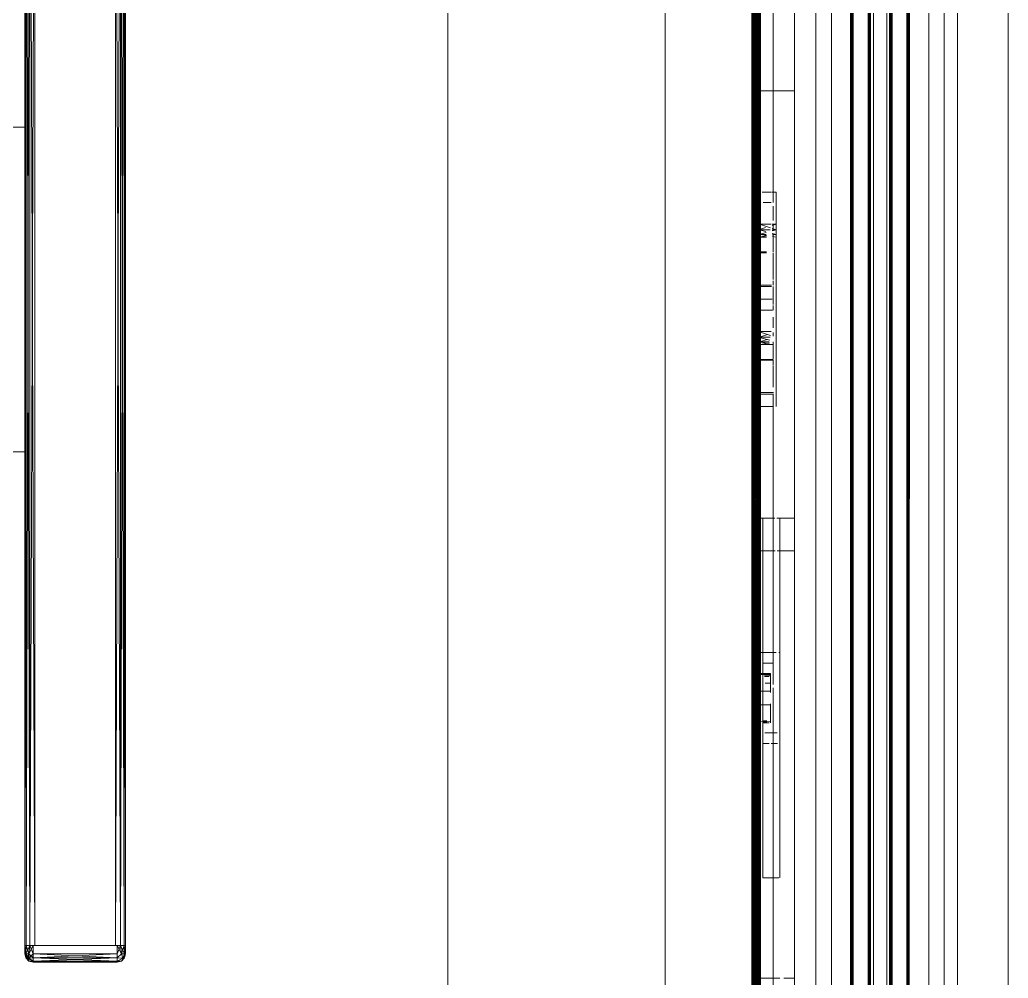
# Model space of a CAD drawing. Header units: inches. Extents: x 0 to 1536, y 72 to 1354.
# Drawn here: x 704.35 to 715.92, y 146.12 to 157.33 of the extents above; entities that cross this region are included whole.
import ezdxf

# ---------------------------------------------------------------- set-up
doc = ezdxf.new("R2010")
doc.units = ezdxf.units.IN
doc.header["$MEASUREMENT"] = 0
for name, color, linetype, lineweight in [('A-WALL-PATT', 111, 'Continuous', 13), ('G-IMPT', 8, 'Continuous', 9), ('I-FURN-PNLS', 30, 'Continuous', 9), ('I-WALL', 2, 'Continuous', 13)]:
    doc.layers.add(name, color=color, linetype=linetype, lineweight=lineweight)

# ---------------------------------------------------------------- blocks, each defined once
blk = doc.blocks.new('WORKSTATION_1 - NCARB Leverage OPT A_dwg_3_YSYS92454-V48-Level XX  POWER _ SIGNAL')
at = {"layer": 'G-IMPT'}
for p, q in [((23.331, 9.644), (23.331, 3.862)), ((23.331, 9.644), (23.331, -5.711)), ((23.331, 9.644), (23.347, -5.711)), ((23.347, 9.644), (23.331, -5.711)), ((23.347, 9.644), (23.39, -5.711)), ((23.39, 9.644), (23.347, -5.711)), ((23.347, 9.644), (23.347, -5.711)), ((23.39, 9.644), (23.39, -5.711)), ((23.39, 9.644), (23.449, -5.711)), ((23.39, 9.644), (23.39, -5.711)), ((23.449, 9.644), (23.39, -5.711)), ((23.449, 9.644), (23.449, -5.711)), ((24.394, 9.644), (24.394, -5.711)), ((24.394, 9.644), (24.453, -5.711)), ((24.453, 9.644), (24.394, -5.711)), ((24.453, 9.644), (24.453, -5.711)), ((24.453, 9.644), (24.496, -5.711)), ((24.453, 9.644), (24.453, -5.711)), ((24.496, 9.644), (24.453, -5.711)), ((24.496, 9.644), (24.496, -5.711)), ((24.496, 9.644), (24.512, -5.711)), ((24.512, 9.644), (24.496, -5.711)), ((24.512, 9.644), (24.512, -5.711)), ((23.331, 3.862), (15.22, 3.862)), ((23.331, 3.862), (15.22, 3.862)), ((23.331, 0.063), (23.331, 3.862)), ((23.331, 3.862), (23.331, 0.063)), ((23.331, 0.063), (23.331, 3.862)), ((23.331, 0.063), (15.22, 0.063)), ((23.331, 0.063), (23.232, 0.063)), ((23.331, 0.063), (23.331, -5.711)), ((23.347, -5.711), (23.331, -5.711)), ((23.331, -5.711), (23.347, -5.711)), ((23.347, -5.711), (23.331, -5.711)), ((23.331, -5.809), (23.331, -5.711)), ((23.331, -5.809), (23.331, -5.711)), ((23.331, -5.711), (23.347, -5.711)), ((23.331, -5.809), (23.347, -5.711)), ((23.344, -5.809), (23.331, -5.711)), ((23.344, -5.809), (23.347, -5.711)), ((23.344, -5.809), (23.39, -5.711)), ((23.344, -5.809), (23.347, -5.711)), ((23.39, -5.711), (23.347, -5.711)), ((23.39, -5.711), (23.347, -5.711)), ((23.39, -5.711), (23.347, -5.711)), ((23.39, -5.711), (23.347, -5.711)), ((23.38, -5.809), (23.347, -5.711)), ((23.38, -5.809), (23.429, -5.711)), ((23.38, -5.809), (23.39, -5.711)), ((23.38, -5.809), (23.39, -5.711)), ((23.39, -5.711), (23.429, -5.711)), ((23.39, -5.711), (23.429, -5.711)), ((23.429, -5.809), (23.39, -5.711)), ((24.413, -5.711), (23.429, -5.711)), ((23.429, -5.809), (23.429, -5.711)), ((23.429, -5.809), (23.429, -5.711)), ((23.449, -5.711), (24.394, -5.711)), ((24.394, -5.711), (23.449, -5.711)), ((24.413, -5.711), (24.453, -5.711)), ((24.453, -5.711), (24.413, -5.711)), ((24.413, -5.809), (24.413, -5.711)), ((24.463, -5.809), (24.413, -5.711)), ((24.413, -5.809), (24.413, -5.711)), ((24.413, -5.809), (24.453, -5.711)), ((24.453, -5.711), (24.496, -5.711)), ((24.453, -5.711), (24.496, -5.711)), ((24.496, -5.711), (24.453, -5.711)), ((24.496, -5.711), (24.453, -5.711)), ((24.499, -5.809), (24.453, -5.711)), ((24.463, -5.809), (24.453, -5.711)), ((24.463, -5.809), (24.453, -5.711)), ((24.463, -5.809), (24.496, -5.711)), ((24.496, -5.711), (24.512, -5.711)), ((24.512, -5.711), (24.496, -5.711)), ((24.496, -5.711), (24.512, -5.711)), ((24.512, -5.711), (24.496, -5.711)), ((24.499, -5.809), (24.496, -5.711)), ((24.512, -5.809), (24.496, -5.711)), ((24.499, -5.809), (24.496, -5.711)), ((24.499, -5.809), (24.512, -5.711)), ((24.512, -5.809), (24.512, -5.711)), ((24.512, -5.809), (24.512, -5.711)), ((23.331, -5.809), (23.344, -5.858)), ((23.331, -5.809), (23.344, -5.858)), ((23.344, -5.858), (23.331, -5.809)), ((23.344, -5.809), (23.331, -5.809)), ((23.361, -5.859), (23.331, -5.809)), ((23.344, -5.809), (23.379, -5.859)), ((23.344, -5.858), (23.344, -5.809)), ((23.361, -5.859), (23.344, -5.809)), ((23.38, -5.809), (23.344, -5.809)), ((23.344, -5.858), (23.38, -5.894)), ((23.344, -5.858), (23.38, -5.894)), ((23.38, -5.894), (23.344, -5.858)), ((23.344, -5.858), (23.379, -5.859)), ((23.361, -5.859), (23.344, -5.858)), ((23.38, -5.809), (23.361, -5.859)), ((23.429, -5.858), (23.361, -5.859)), ((23.361, -5.859), (23.429, -5.894)), ((23.361, -5.859), (23.38, -5.894)), ((23.379, -5.859), (23.429, -5.809)), ((23.379, -5.859), (23.38, -5.809)), ((23.379, -5.859), (23.38, -5.894)), ((23.379, -5.859), (23.429, -5.894)), ((23.429, -5.858), (23.38, -5.809)), ((23.429, -5.907), (23.38, -5.894)), ((23.429, -5.907), (23.38, -5.894)), ((23.38, -5.894), (23.429, -5.894)), ((23.429, -5.894), (23.38, -5.894)), ((23.429, -5.907), (23.38, -5.894)), ((23.429, -5.858), (24.413, -5.809)), ((23.429, -5.809), (23.429, -5.858)), ((23.429, -5.809), (23.429, -5.858)), ((24.413, -5.858), (23.429, -5.809)), ((24.413, -5.809), (23.429, -5.809)), ((23.429, -5.858), (24.413, -5.858)), ((24.413, -5.858), (23.429, -5.894)), ((23.429, -5.858), (23.429, -5.894)), ((23.429, -5.858), (23.429, -5.894)), ((24.413, -5.894), (23.429, -5.858)), ((24.413, -5.858), (23.429, -5.858)), ((24.413, -5.894), (23.429, -5.894)), ((23.429, -5.907), (23.429, -5.894)), ((23.429, -5.907), (24.413, -5.894)), ((24.413, -5.894), (23.429, -5.894)), ((24.413, -5.907), (23.429, -5.894)), ((23.429, -5.907), (23.429, -5.894)), ((24.413, -5.858), (24.413, -5.809)), ((24.413, -5.858), (24.463, -5.809)), ((24.413, -5.858), (24.463, -5.809)), ((24.413, -5.809), (24.413, -5.858)), ((24.413, -5.894), (24.413, -5.858)), ((24.481, -5.859), (24.413, -5.858)), ((24.413, -5.858), (24.413, -5.894)), ((24.413, -5.858), (24.481, -5.859)), ((24.413, -5.894), (24.481, -5.859)), ((24.481, -5.859), (24.413, -5.894)), ((24.413, -5.907), (24.463, -5.894)), ((24.413, -5.907), (24.463, -5.894)), ((24.413, -5.907), (24.413, -5.894)), ((24.463, -5.894), (24.413, -5.894)), ((24.413, -5.894), (24.463, -5.894)), ((24.413, -5.907), (24.463, -5.894)), ((24.413, -5.907), (24.413, -5.894)), ((24.481, -5.859), (24.463, -5.809)), ((24.463, -5.809), (24.499, -5.809)), ((24.463, -5.809), (24.481, -5.859)), ((24.463, -5.894), (24.499, -5.858)), ((24.463, -5.894), (24.499, -5.858)), ((24.463, -5.894), (24.499, -5.858)), ((24.463, -5.894), (24.481, -5.859)), ((24.481, -5.859), (24.463, -5.894)), ((24.481, -5.859), (24.499, -5.809)), ((24.481, -5.859), (24.512, -5.809)), ((24.481, -5.859), (24.512, -5.809)), ((24.481, -5.859), (24.499, -5.809)), ((24.481, -5.859), (24.499, -5.858)), ((24.481, -5.859), (24.499, -5.858)), ((24.499, -5.858), (24.512, -5.809)), ((24.499, -5.858), (24.512, -5.809)), ((24.512, -5.809), (24.499, -5.809)), ((24.499, -5.858), (24.512, -5.809)), ((24.499, -5.809), (24.512, -5.809)), ((23.429, -5.907), (24.413, -5.907)), ((23.429, -5.907), (24.413, -5.907))]:
    blk.add_line(p, q, dxfattribs=at)
blk = doc.blocks.new('WORKSTATION_1 - NCARB Leverage OPT A_dwg_3_EKROU-V34-Level XX  POWER _ SIGNAL')
at = {"layer": 'G-IMPT'}
for p, q in [((-2.105, -1.49), (-1.721, -1.49)), ((-1.721, -1.49), (-2.105, -1.49)), ((-1.721, -1.49), (-0.534, -1.49)), ((2.105, -1.49), (-1.721, -1.49)), ((-0.534, -1.49), (-0.407, -1.49)), ((-0.534, -1.49), (-0.407, -1.49)), ((-0.534, -1.49), (0.533, -1.49)), ((-0.534, -1.501), (-0.534, -1.49)), ((-0.534, -1.49), (-0.407, -1.49)), ((-0.534, -1.49), (0.533, -1.49)), ((-0.407, -1.49), (0.368, -1.49)), ((-0.407, -1.49), (0.368, -1.49)), ((0.368, -1.49), (-0.407, -1.49)), ((0.368, -1.49), (-0.407, -1.49)), ((-0.407, -1.49), (0.368, -1.49)), ((0.407, -1.49), (0.533, -1.49)), ((0.407, -1.49), (0.533, -1.49)), ((0.407, -1.49), (0.533, -1.49)), ((0.533, -1.49), (2.105, -1.49)), ((2.105, -1.503), (2.105, -1.69)), ((2.105, -1.503), (2.105, -1.69)), ((-2.105, -1.55), (-2.105, -1.69)), ((-2.105, -1.55), (-2.105, -1.69)), ((-0.534, -1.533), (-0.535, -1.718)), ((-0.534, -1.533), (-0.535, -1.69)), ((-0.534, -1.533), (-0.534, -1.69)), ((-0.534, -1.565), (-0.534, -1.69)), ((-0.534, -1.565), (-0.534, -1.69)), ((-0.534, -1.565), (-0.534, -1.69)), ((-0.534, -1.565), (-0.534, -1.69)), ((-0.407, -1.686), (-0.407, -1.571)), ((-0.407, -1.686), (-0.407, -1.571)), ((-0.288, -1.601), (-0.282, -1.601)), ((-0.288, -1.601), (-0.288, -1.674)), ((-0.288, -1.601), (-0.288, -1.718)), ((-0.287, -1.601), (-0.288, -1.601)), ((-0.288, -1.601), (-0.285, -1.674)), ((-0.287, -1.601), (-0.288, -1.674)), ((-0.277, -1.601), (-0.287, -1.601)), ((-0.277, -1.601), (-0.283, -1.674)), ((-0.282, -1.601), (-0.282, -1.674)), ((-0.277, -1.601), (-0.271, -1.601)), ((-0.072, -1.601), (-0.277, -1.601)), ((-0.277, -1.601), (-0.276, -1.673)), ((-0.275, -1.601), (-0.277, -1.601)), ((-0.277, -1.601), (-0.277, -1.673)), ((-0.275, -1.601), (-0.276, -1.718)), ((-0.265, -1.601), (-0.275, -1.601)), ((-0.275, -1.601), (-0.275, -1.718)), ((-0.275, -1.601), (-0.273, -1.673)), ((-0.271, -1.605), (-0.273, -1.664)), ((-0.27, -1.605), (-0.268, -1.67)), ((-0.265, -1.609), (-0.268, -1.672)), ((-0.084, -1.601), (-0.265, -1.601)), ((-0.254, -1.601), (-0.175, -1.601)), ((-0.254, -1.601), (-0.175, -1.601)), ((-0.254, -1.601), (-0.175, -1.601)), ((-0.254, -1.601), (-0.175, -1.601)), ((-0.254, -1.616), (-0.254, -1.671)), ((-0.254, -1.616), (-0.254, -1.671)), ((-0.175, -1.601), (-0.175, -1.663)), ((-0.175, -1.601), (-0.175, -1.663)), ((-0.139, -1.601), (-0.09, -1.601)), ((-0.139, -1.601), (-0.09, -1.601)), ((-0.079, -1.601), (-0.09, -1.601)), ((-0.078, -1.601), (-0.084, -1.601)), ((-0.078, -1.601), (-0.079, -1.718)), ((-0.079, -1.601), (-0.079, -1.718)), ((-0.079, -1.601), (-0.078, -1.601)), ((-0.066, -1.601), (-0.078, -1.601)), ((-0.066, -1.601), (-0.072, -1.601)), ((0.078, -1.601), (0.066, -1.601)), ((0.078, -1.601), (0.066, -1.601)), ((0.078, -1.601), (0.09, -1.601)), ((0.282, -1.601), (0.078, -1.601)), ((0.078, -1.601), (0.078, -1.718)), ((0.079, -1.601), (0.078, -1.601)), ((0.09, -1.601), (0.079, -1.601)), ((0.232, -1.601), (0.09, -1.601)), ((0.179, -1.601), (0.1, -1.601)), ((0.179, -1.601), (0.1, -1.601)), ((0.1, -1.601), (0.179, -1.601)), ((0.179, -1.601), (0.1, -1.601)), ((0.232, -1.601), (0.179, -1.601)), ((0.232, -1.601), (0.179, -1.601)), ((0.277, -1.601), (0.265, -1.601)), ((0.277, -1.601), (0.271, -1.601)), ((0.277, -1.601), (0.275, -1.718)), ((0.277, -1.601), (0.288, -1.601)), ((0.288, -1.601), (0.282, -1.601)), ((0.288, -1.69), (0.288, -1.617)), ((0.407, -1.605), (0.407, -1.522)), ((0.407, -1.605), (0.407, -1.522)), ((0.407, -1.668), (0.407, -1.609)), ((0.407, -1.668), (0.407, -1.609)), ((0.533, -1.52), (0.533, -1.592)), ((0.533, -1.592), (0.533, -1.52)), ((0.533, -1.52), (0.533, -1.592)), ((0.533, -1.52), (0.533, -1.592)), ((0.533, -1.615), (0.533, -1.69)), ((0.533, -1.69), (0.533, -1.615)), ((0.533, -1.615), (0.533, -1.69)), ((0.533, -1.615), (0.533, -1.69)), ((-2.105, -1.69), (-1.721, -1.69)), ((-1.721, -1.69), (-2.105, -1.69)), ((-1.721, -1.69), (-0.535, -1.69)), ((2.105, -1.69), (-1.721, -1.69)), ((-0.535, -1.69), (0.533, -1.69)), ((-0.534, -1.69), (-0.535, -1.69)), ((-0.534, -1.69), (-0.444, -1.69)), ((-0.534, -1.69), (-0.444, -1.69)), ((-0.407, -1.69), (-0.273, -1.69)), ((-0.407, -1.69), (-0.273, -1.69)), ((-0.288, -1.727), (-0.316, -1.727)), ((-0.288, -1.727), (-0.316, -1.727)), ((-0.316, -1.727), (-0.316, -1.739)), ((-0.316, -1.727), (-0.316, -1.739)), ((-0.288, -1.739), (-0.288, -1.727)), ((-0.288, -1.739), (-0.288, -1.727)), ((-0.269, -1.727), (-0.277, -1.739)), ((-0.269, -1.727), (-0.269, -1.739)), ((-0.269, -1.727), (-0.269, -1.739)), ((-0.269, -1.727), (-0.086, -1.727)), ((-0.086, -1.727), (-0.269, -1.727)), ((-0.269, -1.727), (-0.269, -1.739)), ((-0.269, -1.727), (-0.269, -1.739)), ((-0.105, -1.727), (-0.255, -1.727)), ((-0.255, -1.727), (-0.105, -1.727)), ((-0.244, -1.719), (-0.175, -1.719)), ((-0.175, -1.719), (-0.244, -1.719)), ((-0.142, -1.69), (-0.09, -1.69)), ((-0.142, -1.69), (-0.09, -1.69)), ((-0.086, -1.727), (-0.086, -1.739)), ((-0.086, -1.727), (-0.086, -1.739)), ((-0.078, -1.739), (-0.086, -1.727)), ((-0.078, -1.739), (-0.086, -1.727)), ((-0.086, -1.727), (-0.086, -1.739)), ((-0.082, -1.69), (0.083, -1.69)), ((-0.082, -1.69), (0.083, -1.69)), ((-0.066, -1.727), (-0.038, -1.727)), ((-0.066, -1.727), (-0.066, -1.739)), ((-0.066, -1.727), (-0.038, -1.727)), ((-0.066, -1.727), (-0.066, -1.739)), ((-0.038, -1.727), (-0.038, -1.739)), ((-0.038, -1.727), (-0.038, -1.739)), ((0.038, -1.739), (0.038, -1.727)), ((0.038, -1.739), (0.038, -1.727)), ((0.038, -1.727), (0.066, -1.727)), ((0.038, -1.727), (0.066, -1.727)), ((0.066, -1.739), (0.066, -1.727)), ((0.066, -1.739), (0.066, -1.727)), ((0.072, -1.739), (0.086, -1.727)), ((0.086, -1.739), (0.086, -1.727)), ((0.086, -1.739), (0.086, -1.727)), ((0.269, -1.727), (0.086, -1.727)), ((0.269, -1.727), (0.086, -1.727)), ((0.086, -1.739), (0.086, -1.727)), ((0.086, -1.739), (0.086, -1.727)), ((0.255, -1.727), (0.099, -1.727)), ((0.255, -1.727), (0.099, -1.727)), ((0.11, -1.719), (0.179, -1.719)), ((0.11, -1.719), (0.179, -1.719)), ((0.265, -1.69), (0.265, -1.642)), ((0.271, -1.69), (0.268, -1.643)), ((0.269, -1.739), (0.269, -1.727)), ((0.269, -1.739), (0.269, -1.727)), ((0.269, -1.739), (0.269, -1.727)), ((0.269, -1.739), (0.269, -1.727)), ((0.271, -1.69), (0.271, -1.643)), ((0.271, -1.69), (0.274, -1.644)), ((0.275, -1.644), (0.273, -1.69)), ((0.279, -1.69), (0.281, -1.645)), ((0.283, -1.69), (0.28, -1.645)), ((0.284, -1.69), (0.28, -1.645)), ((0.281, -1.69), (0.285, -1.646)), ((0.288, -1.739), (0.288, -1.727)), ((0.315, -1.727), (0.288, -1.727)), ((0.315, -1.727), (0.288, -1.727)), ((0.288, -1.739), (0.288, -1.727)), ((0.315, -1.69), (0.407, -1.69)), ((0.315, -1.69), (0.407, -1.69)), ((0.316, -1.727), (0.315, -1.727)), ((0.316, -1.727), (0.315, -1.727)), ((0.316, -1.739), (0.316, -1.727)), ((0.316, -1.739), (0.316, -1.727)), ((0.407, -1.69), (0.533, -1.69)), ((0.407, -1.69), (0.533, -1.69)), ((0.533, -1.69), (2.105, -1.69)), ((0.533, -1.79), (-0.535, -1.79)), ((-0.533, -1.79), (-0.535, -1.79)), ((-0.277, -1.79), (-0.533, -1.79)), ((-0.282, -1.743), (-0.407, -1.743)), ((-0.407, -1.743), (0.407, -1.743)), ((-0.403, -1.743), (-0.297, -1.739)), ((-0.297, -1.739), (-0.403, -1.743)), ((-0.288, -1.739), (-0.316, -1.739)), ((-0.288, -1.739), (-0.316, -1.739)), ((-0.288, -1.739), (-0.277, -1.739)), ((-0.288, -1.739), (-0.282, -1.739)), ((-0.288, -1.739), (-0.282, -1.739)), ((-0.277, -1.79), (-0.288, -1.79)), ((-0.277, -1.79), (-0.288, -1.79)), ((-0.282, -1.739), (-0.269, -1.739)), ((-0.277, -1.739), (-0.271, -1.739)), ((-0.277, -1.739), (-0.269, -1.739)), ((-0.078, -1.739), (-0.277, -1.739)), ((-0.277, -1.739), (-0.275, -1.739)), ((-0.078, -1.79), (-0.277, -1.79)), ((-0.078, -1.79), (-0.277, -1.79)), ((-0.078, -1.79), (-0.277, -1.79)), ((-0.265, -1.739), (-0.275, -1.739)), ((-0.271, -1.739), (-0.09, -1.739)), ((-0.269, -1.739), (-0.086, -1.739)), ((-0.093, -1.743), (-0.266, -1.743)), ((-0.265, -1.739), (-0.09, -1.739)), ((-0.265, -1.739), (-0.09, -1.739)), ((-0.265, -1.739), (-0.09, -1.739)), ((-0.09, -1.739), (-0.079, -1.739)), ((-0.078, -1.739), (-0.09, -1.739)), ((-0.078, -1.739), (-0.086, -1.739)), ((-0.078, -1.739), (-0.086, -1.739)), ((-0.079, -1.739), (-0.078, -1.739)), ((0.072, -1.739), (-0.078, -1.739)), ((0.086, -1.739), (-0.078, -1.739)), ((-0.078, -1.739), (-0.068, -1.739)), ((-0.066, -1.739), (-0.078, -1.739)), ((-0.078, -1.79), (-0.068, -1.79)), ((0.072, -1.743), (-0.077, -1.743)), ((0.078, -1.79), (-0.072, -1.79)), ((-0.066, -1.79), (-0.072, -1.79)), ((-0.068, -1.739), (-0.066, -1.739)), ((-0.068, -1.739), (-0.066, -1.739)), ((-0.068, -1.79), (-0.066, -1.79)), ((-0.066, -1.739), (-0.038, -1.739)), ((-0.066, -1.739), (-0.038, -1.739)), ((0.066, -1.739), (0.038, -1.739)), ((0.038, -1.739), (0.066, -1.739)), ((0.072, -1.739), (0.066, -1.739)), ((0.072, -1.739), (0.066, -1.739)), ((0.066, -1.739), (0.072, -1.739)), ((0.066, -1.739), (0.072, -1.739)), ((0.078, -1.79), (0.066, -1.79)), ((0.078, -1.79), (0.066, -1.79)), ((0.072, -1.739), (0.086, -1.739)), ((0.072, -1.739), (0.277, -1.739)), ((0.086, -1.739), (0.072, -1.739)), ((0.086, -1.739), (0.072, -1.739)), ((0.078, -1.739), (0.084, -1.739)), ((0.079, -1.739), (0.078, -1.739)), ((0.277, -1.79), (0.078, -1.79)), ((0.277, -1.79), (0.078, -1.79)), ((0.277, -1.79), (0.078, -1.79)), ((0.09, -1.739), (0.079, -1.739)), ((0.084, -1.739), (0.265, -1.739)), ((0.086, -1.739), (0.269, -1.739)), ((0.09, -1.739), (0.265, -1.739)), ((0.265, -1.739), (0.09, -1.739)), ((0.265, -1.739), (0.09, -1.739)), ((0.261, -1.743), (0.1, -1.743)), ((0.265, -1.739), (0.275, -1.739)), ((0.269, -1.739), (0.287, -1.739)), ((0.269, -1.739), (0.287, -1.739)), ((0.269, -1.739), (0.277, -1.739)), ((0.277, -1.739), (0.271, -1.739)), ((0.277, -1.739), (0.275, -1.739)), ((0.277, -1.739), (0.287, -1.739)), ((0.277, -1.739), (0.287, -1.739)), ((0.288, -1.79), (0.277, -1.79)), ((0.277, -1.79), (0.287, -1.79)), ((0.288, -1.739), (0.287, -1.739)), ((0.288, -1.739), (0.287, -1.739)), ((0.287, -1.739), (0.288, -1.739)), ((0.287, -1.739), (0.315, -1.74)), ((0.287, -1.739), (0.403, -1.743)), ((0.287, -1.739), (0.288, -1.739)), ((0.287, -1.79), (0.288, -1.79)), ((0.288, -1.739), (0.316, -1.739)), ((0.316, -1.739), (0.288, -1.739)), ((0.288, -1.739), (0.403, -1.743)), ((0.315, -1.74), (0.403, -1.743)), ((0.365, -1.743), (0.315, -1.743)), ((0.533, -1.79), (0.315, -1.79))]:
    blk.add_line(p, q, dxfattribs=at)
blk = doc.blocks.new('WORKSTATION_1 - NCARB Leverage OPT A_dwg_3_EKROS-V35-Level XX  POWER _ SIGNAL')
at = {"layer": 'G-IMPT'}
for p, q in [((-1.255, -1.652), (-1.255, -1.6)), ((-1.255, -1.6), (-1.133, -1.6)), ((-1.255, -1.6), (-0.003, -1.6)), ((-1.255, -1.652), (-1.255, -1.6)), ((-1.133, -1.6), (-0.759, -1.6)), ((-0.881, -1.6), (-1.133, -1.6)), ((-0.881, -1.6), (-1.133, -1.6)), ((-0.881, -1.6), (-0.814, -1.6)), ((-0.814, -1.6), (-0.881, -1.6)), ((-0.881, -1.646), (-0.881, -1.6)), ((-0.865, -1.646), (-0.881, -1.6)), ((-0.881, -1.646), (-0.881, -1.6)), ((-0.814, -1.6), (-0.829, -1.645)), ((-0.814, -1.6), (-0.759, -1.6)), ((-0.759, -1.6), (-0.814, -1.6)), ((-0.814, -1.645), (-0.814, -1.6)), ((-0.814, -1.6), (-0.802, -1.645)), ((-0.814, -1.645), (-0.814, -1.6)), ((-0.759, -1.6), (-0.772, -1.645)), ((-0.759, -1.6), (-0.729, -1.6)), ((-0.729, -1.6), (-0.759, -1.6)), ((-0.759, -1.6), (-0.555, -1.6)), ((-0.759, -1.644), (-0.759, -1.6)), ((-0.759, -1.6), (-0.753, -1.644)), ((-0.759, -1.644), (-0.759, -1.6)), ((-0.729, -1.6), (-0.736, -1.644)), ((-0.545, -1.6), (-0.166, -1.6)), ((-0.166, -1.6), (-0.545, -1.6)), ((-0.166, -1.6), (-0.545, -1.6)), ((-0.166, -1.6), (-0.545, -1.6)), ((-0.166, -1.6), (-0.545, -1.6)), ((-0.149, -1.6), (-0.003, -1.6)), ((-0.003, -1.6), (0.125, -1.6)), ((-0.003, -1.6), (1.255, -1.6)), ((0.125, -1.6), (0.377, -1.6)), ((0.377, -1.6), (0.125, -1.6)), ((0.377, -1.6), (0.125, -1.6)), ((0.398, -1.6), (0.499, -1.6)), ((0.398, -1.6), (0.444, -1.6)), ((0.444, -1.6), (0.398, -1.6)), ((0.444, -1.6), (0.499, -1.6)), ((0.499, -1.6), (0.444, -1.6)), ((0.499, -1.6), (0.529, -1.6)), ((0.529, -1.6), (0.499, -1.6)), ((0.499, -1.6), (0.703, -1.6)), ((0.713, -1.6), (1.092, -1.6)), ((1.092, -1.6), (0.713, -1.6)), ((1.092, -1.6), (0.713, -1.6)), ((1.092, -1.6), (0.713, -1.6)), ((1.092, -1.6), (0.713, -1.6)), ((1.109, -1.6), (1.255, -1.6)), ((-1.255, -1.765), (-1.255, -1.66)), ((-1.255, -1.765), (-1.255, -1.66)), ((-1.133, -1.753), (-1.133, -1.659)), ((-1.133, -1.753), (-1.133, -1.659)), ((-0.881, -1.784), (-0.881, -1.66)), ((-0.881, -1.784), (-0.881, -1.66)), ((-0.836, -1.667), (-0.875, -1.784)), ((-0.819, -1.784), (-0.839, -1.724)), ((-0.814, -1.784), (-0.814, -1.67)), ((-0.814, -1.784), (-0.814, -1.67)), ((-0.792, -1.719), (-0.809, -1.784)), ((-0.782, -1.718), (-0.764, -1.784)), ((-0.759, -1.784), (-0.759, -1.716)), ((-0.759, -1.784), (-0.759, -1.716)), ((-0.746, -1.714), (-0.757, -1.784)), ((-0.742, -1.714), (-0.731, -1.784)), ((-0.729, -1.784), (-0.729, -1.713)), ((-0.729, -1.784), (-0.729, -1.713)), ((-0.729, -1.713), (-0.729, -1.784)), ((-0.555, -1.784), (-0.555, -1.712)), ((-0.555, -1.784), (-0.555, -1.712)), ((-0.545, -1.784), (-0.545, -1.713)), ((-0.545, -1.784), (-0.545, -1.713)), ((-0.166, -1.774), (-0.166, -1.656)), ((-0.166, -1.774), (-0.166, -1.656)), ((-0.149, -1.777), (-0.149, -1.655)), ((-0.149, -1.777), (-0.149, -1.655)), ((-0.003, -1.646), (-0.003, -1.784)), ((-0.003, -1.646), (-0.003, -1.784)), ((-0.003, -1.646), (-0.003, -1.784)), ((0.125, -1.784), (0.125, -1.644)), ((0.125, -1.784), (0.125, -1.644)), ((0.377, -1.784), (0.377, -1.66)), ((0.377, -1.784), (0.377, -1.66)), ((0.422, -1.667), (0.383, -1.784)), ((0.439, -1.784), (0.411, -1.7)), ((0.444, -1.784), (0.444, -1.671)), ((0.444, -1.784), (0.444, -1.671)), ((0.478, -1.676), (0.449, -1.784)), ((0.471, -1.7), (0.494, -1.784)), ((0.499, -1.784), (0.499, -1.68)), ((0.499, -1.784), (0.499, -1.68)), ((0.517, -1.683), (0.501, -1.784)), ((0.511, -1.682), (0.527, -1.784)), ((0.529, -1.784), (0.529, -1.64)), ((0.529, -1.784), (0.529, -1.64)), ((0.529, -1.64), (0.529, -1.784)), ((0.703, -1.784), (0.703, -1.638)), ((0.703, -1.784), (0.703, -1.638)), ((0.713, -1.784), (0.713, -1.638)), ((0.713, -1.784), (0.713, -1.638)), ((1.092, -1.774), (1.092, -1.633)), ((1.092, -1.774), (1.092, -1.633)), ((1.109, -1.777), (1.109, -1.633)), ((1.109, -1.777), (1.109, -1.633)), ((1.255, -1.632), (1.255, -1.784)), ((1.255, -1.632), (1.255, -1.784)), ((-1.255, -1.8), (-1.133, -1.8)), ((-1.255, -1.8), (-0.003, -1.8)), ((-1.133, -1.8), (-0.759, -1.8)), ((-0.881, -1.8), (-1.133, -1.8)), ((-0.881, -1.8), (-1.133, -1.8)), ((-0.881, -1.8), (-0.814, -1.8)), ((-0.814, -1.8), (-0.881, -1.8)), ((-0.814, -1.8), (-0.759, -1.8)), ((-0.759, -1.8), (-0.814, -1.8)), ((-0.759, -1.8), (-0.729, -1.8)), ((-0.729, -1.8), (-0.759, -1.8)), ((-0.759, -1.8), (-0.555, -1.8)), ((-0.545, -1.8), (-0.166, -1.8)), ((-0.166, -1.8), (-0.545, -1.8)), ((-0.166, -1.8), (-0.545, -1.8)), ((-0.166, -1.8), (-0.545, -1.8)), ((-0.166, -1.8), (-0.545, -1.8)), ((-0.149, -1.8), (-0.003, -1.8)), ((-0.003, -1.8), (0.125, -1.8)), ((-0.003, -1.8), (1.255, -1.8)), ((0.125, -1.8), (0.499, -1.8)), ((0.377, -1.8), (0.125, -1.8)), ((0.377, -1.8), (0.125, -1.8)), ((0.377, -1.8), (0.444, -1.8)), ((0.444, -1.8), (0.377, -1.8)), ((0.444, -1.8), (0.499, -1.8)), ((0.499, -1.8), (0.444, -1.8)), ((0.529, -1.8), (0.499, -1.8)), ((0.499, -1.8), (0.529, -1.8)), ((0.499, -1.8), (0.703, -1.8)), ((0.713, -1.8), (1.092, -1.8)), ((1.092, -1.8), (0.713, -1.8)), ((1.092, -1.8), (0.713, -1.8)), ((1.092, -1.8), (0.713, -1.8)), ((1.092, -1.8), (0.713, -1.8)), ((1.109, -1.8), (1.255, -1.8))]:
    blk.add_line(p, q, dxfattribs=at)
blk = doc.blocks.new('WORKSTATION_1 - NCARB Leverage OPT A_dwg_3_KPWL4236-V49-Level XX  POWER _ SIGNAL')
at = {"layer": 'G-IMPT'}
for p, q in [((2.275, 0.75), (36.725, 0.75)), ((2.275, 0.75), (36.725, 0.75)), ((2.314, 0.75), (36.416, 0.75)), ((2.314, 0.75), (36.416, 0.75)), ((2.314, 0.75), (36.416, 0.75)), ((2.314, 0.75), (36.416, 0.75)), ((2.275, -0.75), (36.725, -0.75)), ((2.275, -0.75), (36.725, -0.75)), ((2.583, -0.75), (36.686, -0.75)), ((2.583, -0.75), (36.686, -0.75)), ((2.583, -0.75), (36.686, -0.75)), ((2.583, -0.75), (36.686, -0.75)), ((2.583, -0.75), (36.686, -0.75)), ((2.583, -0.75), (36.686, -0.75)), ((36.416, -1), (2.583, -1)), ((2.583, -1), (36.416, -1)), ((2.583, -1), (36.416, -1)), ((2.583, -1), (36.416, -1)), ((2.583, -1), (36.416, -1)), ((36.416, -1), (2.583, -1)), ((11.614, -1.25), (1.95, -1.25)), ((11.614, -1.25), (1.95, -1.25)), ((12.799, -1.25), (11.614, -1.25)), ((12.799, -1.25), (11.614, -1.25)), ((12.922, -1.25), (12.799, -1.25)), ((12.922, -1.25), (12.799, -1.25)), ((13.131, -1.25), (12.965, -1.25)), ((13.131, -1.25), (12.965, -1.25)), ((13.23, -1.25), (13.185, -1.25)), ((13.23, -1.25), (13.185, -1.25)), ((13.5, -1.25), (13.296, -1.25)), ((13.5, -1.25), (13.296, -1.25)), ((13.569, -1.25), (13.51, -1.25)), ((13.569, -1.25), (13.51, -1.25)), ((13.824, -1.25), (13.574, -1.25)), ((13.824, -1.25), (13.574, -1.25)), ((13.889, -1.25), (13.84, -1.25)), ((13.889, -1.25), (13.84, -1.25)), ((14.114, -1.25), (13.906, -1.25)), ((14.114, -1.25), (13.906, -1.25)), ((14.18, -1.25), (14.127, -1.25)), ((14.18, -1.25), (14.127, -1.25)), ((14.389, -1.25), (14.265, -1.25)), ((14.389, -1.25), (14.265, -1.25)), ((14.488, -1.25), (14.443, -1.25)), ((14.488, -1.25), (14.443, -1.25)), ((14.758, -1.25), (14.554, -1.25)), ((14.758, -1.25), (14.554, -1.25)), ((14.827, -1.25), (14.768, -1.25)), ((14.827, -1.25), (14.768, -1.25)), ((15.082, -1.25), (14.832, -1.25)), ((15.082, -1.25), (14.832, -1.25)), ((15.31, -1.25), (15.164, -1.25)), ((15.31, -1.25), (15.164, -1.25)), ((16.614, -1.25), (15.31, -1.25)), ((16.614, -1.25), (15.31, -1.25)), ((17, -1.25), (16.616, -1.25)), ((17, -1.25), (16.616, -1.25)), ((18.187, -1.25), (17, -1.25)), ((18.187, -1.25), (17, -1.25)), ((18.314, -1.25), (18.187, -1.25)), ((18.314, -1.25), (18.187, -1.25)), ((18.563, -1.25), (18.314, -1.25)), ((18.563, -1.25), (18.314, -1.25)), ((19.127, -1.25), (18.601, -1.25)), ((19.127, -1.25), (18.601, -1.25)), ((19.254, -1.25), (19.127, -1.25)), ((19.254, -1.25), (19.127, -1.25)), ((19.5, -1.25), (19.254, -1.25)), ((19.5, -1.25), (19.254, -1.25)), ((20.826, -1.25), (19.5, -1.25)), ((20.826, -1.25), (19.5, -1.25)), ((22, -1.25), (20.826, -1.25)), ((22, -1.25), (20.826, -1.25)), ((22.386, -1.25), (22, -1.25)), ((22.386, -1.25), (22, -1.25))]:
    blk.add_line(p, q, dxfattribs=at)
blk = doc.blocks.new('WORKSTATION_1 - NCARB Leverage OPT A_dwg_3_KECS22436-V50-Level XX  POWER _ SIGNAL')
at = {"layer": 'G-IMPT'}
for p, q in [((2.583, -1), (11.614, -1)), ((2.583, -1), (36.416, -1)), ((11.614, -1), (16.614, -1)), ((11.614, -1), (16.614, -1)), ((16.614, -1), (11.614, -1)), ((11.614, -1.286), (11.614, -1)), ((11.614, -1.286), (11.614, -1)), ((16.614, -1), (17, -1)), ((16.614, -1.172), (16.614, -1)), ((16.614, -1.21), (16.614, -1)), ((17, -1), (22, -1)), ((22, -1), (17, -1)), ((17, -1), (22, -1)), ((17, -1.172), (17, -1)), ((17, -1.204), (17, -1)), ((22, -1), (22.386, -1)), ((22, -1.128), (22, -1)), ((22, -1.128), (22, -1)), ((16.614, -1.372), (16.614, -1.233)), ((16.614, -1.4), (16.614, -1.233)), ((17, -1.354), (17, -1.228)), ((17, -1.4), (17, -1.228)), ((22, -1.4), (22, -1.172)), ((22, -1.4), (22, -1.172)), ((11.614, -1.4), (11.614, -1.29)), ((11.614, -1.4), (11.614, -1.29)), ((1.95, -1.4), (37.05, -1.4)), ((1.95, -1.4), (11.472, -1.41)), ((1.95, -1.437), (11.614, -1.427)), ((1.95, -1.437), (11.614, -1.437)), ((1.95, -1.437), (37.05, -1.437)), ((1.95, -1.437), (11.614, -1.446)), ((1.974, -1.471), (37.05, -1.437)), ((1.974, -1.471), (11.614, -1.471)), ((1.974, -1.471), (37.026, -1.471)), ((1.974, -1.471), (11.614, -1.477)), ((2.013, -1.493), (37.026, -1.471)), ((2.013, -1.493), (11.614, -1.493)), ((2.013, -1.493), (36.987, -1.493)), ((2.013, -1.493), (36.973, -1.5)), ((2.025, -1.5), (36.975, -1.5)), ((2.437, -1.5), (11.614, -1.498)), ((3.824, -1.5), (11.614, -1.5)), ((11.472, -1.41), (37.05, -1.437)), ((11.614, -1.427), (16.614, -1.421)), ((11.614, -1.437), (16.614, -1.437)), ((11.614, -1.446), (16.614, -1.451)), ((11.614, -1.471), (16.614, -1.471)), ((11.614, -1.477), (16.614, -1.48)), ((11.614, -1.493), (16.614, -1.493)), ((11.614, -1.498), (16.585, -1.497)), ((11.614, -1.5), (16.614, -1.5)), ((11.614, -1.5), (16.614, -1.5)), ((11.614, -1.5), (16.614, -1.5)), ((16.614, -1.421), (17, -1.421)), ((16.614, -1.437), (17, -1.437)), ((16.614, -1.451), (17, -1.451)), ((16.614, -1.471), (17, -1.471)), ((16.614, -1.48), (17, -1.48)), ((16.614, -1.493), (17, -1.493)), ((16.614, -1.497), (17, -1.497)), ((16.614, -1.5), (17, -1.5)), ((17, -1.421), (18.186, -1.42)), ((17, -1.437), (18.186, -1.437)), ((17, -1.451), (18.143, -1.452)), ((17, -1.471), (18.186, -1.471)), ((17, -1.48), (22, -1.483)), ((17, -1.493), (22, -1.493)), ((17, -1.5), (22, -1.5)), ((22, -1.5), (17, -1.5)), ((22, -1.5), (17, -1.5)), ((17.03, -1.497), (21.96, -1.496)), ((18.187, -1.42), (18.314, -1.42)), ((18.187, -1.437), (18.44, -1.437)), ((18.187, -1.453), (18.442, -1.453)), ((18.187, -1.471), (18.444, -1.471)), ((18.375, -1.42), (18.438, -1.42)), ((18.444, -1.437), (18.643, -1.437)), ((18.444, -1.453), (18.643, -1.453)), ((18.444, -1.471), (18.643, -1.471)), ((18.456, -1.42), (18.631, -1.419)), ((18.643, -1.419), (18.807, -1.419)), ((18.645, -1.437), (18.794, -1.437)), ((18.647, -1.453), (18.796, -1.453)), ((18.649, -1.471), (18.799, -1.471)), ((18.799, -1.471), (18.997, -1.471)), ((18.801, -1.453), (18.994, -1.453)), ((18.804, -1.437), (18.992, -1.437)), ((18.81, -1.419), (18.986, -1.419)), ((18.988, -1.419), (19.035, -1.419)), ((19.035, -1.437), (19.254, -1.437)), ((19.035, -1.453), (19.254, -1.454)), ((19.035, -1.471), (19.254, -1.471)), ((19.127, -1.419), (19.254, -1.419)), ((19.254, -1.419), (22, -1.416)), ((19.254, -1.437), (22, -1.437)), ((19.254, -1.454), (22, -1.456)), ((19.254, -1.471), (22, -1.471)), ((22, -1.416), (22.386, -1.415)), ((22, -1.437), (22.386, -1.437)), ((22, -1.456), (22.386, -1.457)), ((22, -1.471), (22.386, -1.471)), ((22, -1.483), (22.386, -1.484)), ((22, -1.493), (22.386, -1.493)), ((22, -1.496), (22.386, -1.496)), ((22, -1.5), (22.386, -1.5))]:
    blk.add_line(p, q, dxfattribs=at)
blk = doc.blocks.new('WORKSTATION_1 - NCARB Leverage OPT A_dwg_3_KESS1236-V37-Level XX  POWER _ SIGNAL')
at = {"layer": 'G-IMPT'}
for p, q in [((37.075, -1), (1.925, -1)), ((2.584, -1), (36.417, -1)), ((37.05, -1.437), (1.925, -1.4)), ((37.075, -1.4), (1.925, -1.4)), ((37.05, -1.437), (1.95, -1.437)), ((37.05, -1.437), (1.954, -1.471)), ((37.046, -1.471), (1.954, -1.471)), ((37.046, -1.471), (1.988, -1.493)), ((37.012, -1.493), (1.988, -1.493)), ((36.975, -1.5), (1.988, -1.493)), ((2.025, -1.5), (36.975, -1.5)), ((36.975, -1.5), (2.025, -1.5))]:
    blk.add_line(p, q, dxfattribs=at)
blk = doc.blocks.new('WORKSTATION_1 - NCARB Leverage OPT A_dwg_3_42PP AA36_000000-V51-Level XX  POWER _ SIGNAL')
for name in ['WORKSTATION_1 - NCARB Leverage OPT A_dwg_3_KPWL4236-V49-Level XX  POWER _ SIGNAL', 'WORKSTATION_1 - NCARB Leverage OPT A_dwg_3_KECS22436-V50-Level XX  POWER _ SIGNAL', 'WORKSTATION_1 - NCARB Leverage OPT A_dwg_3_KESS1236-V37-Level XX  POWER _ SIGNAL']:
    blk.add_blockref(name, (0, 0))
blk = doc.blocks.new('WORKSTATION_1 - NCARB Leverage OPT A_dwg_3_KPGAS0972-V55-Level XX  POWER _ SIGNAL')
at = {"layer": 'G-IMPT'}
for p, q in [((73.459, 0.57), (1.735, 0.57)), ((73.459, 0.57), (1.735, 0.57)), ((73.459, 0.315), (1.5, 0.328)), ((73.459, 0.315), (1.5, 0.315)), ((73.459, 0.33), (1.733, 0.33)), ((73.459, 0.332), (1.734, 0.345)), ((73.459, 0.33), (1.734, 0.332)), ((1.734, 0.332), (73.459, 0.332)), ((73.459, 0.132), (1.5, 0.14)), ((1.5, 0.14), (73.459, 0.14)), ((1.5, 0.132), (73.459, 0.132)), ((73.459, 0.125), (1.5, 0.132)), ((1.5, 0.125), (73.459, 0.125)), ((1.5, 0.125), (73.459, 0.125)), ((73.459, 0.123), (1.742, 0.125)), ((1.742, 0.123), (73.459, 0.123)), ((73.459, 0.11), (1.742, 0.123)), ((73.459, 0.11), (1.742, 0.11)), ((73.459, -0.117), (1.742, -0.11)), ((1.5, -0.127), (73.459, -0.127)), ((73.459, -0.14), (1.5, -0.127)), ((73.459, -0.14), (1.5, -0.14)), ((1.742, -0.117), (73.459, -0.117)), ((73.459, -0.125), (1.742, -0.118)), ((1.742, -0.125), (73.459, -0.125)), ((73.459, -0.322), (1.5, -0.315)), ((1.5, -0.315), (73.459, -0.315)), ((73.459, -0.33), (1.5, -0.322)), ((1.5, -0.322), (73.459, -0.322)), ((73.459, -0.33), (1.5, -0.33)), ((73.459, -0.345), (1.742, -0.332)), ((1.742, -0.332), (73.459, -0.332)), ((73.459, -0.345), (1.742, -0.345)), ((73.459, -0.57), (1.742, -0.57)), ((73.459, -0.57), (1.742, -0.57)), ((1.5, -1.44), (73.459, -1.44)), ((1.5, -1.44), (73.459, -1.44)), ((73.459, -1.44), (1.5, -1.444)), ((73.459, -1.444), (1.5, -1.455)), ((1.5, -1.444), (73.459, -1.444)), ((73.459, -1.455), (1.5, -1.47)), ((1.5, -1.455), (73.459, -1.455)), ((1.5, -1.47), (73.459, -1.47)), ((73.459, -1.47), (1.5, -1.485)), ((73.459, -1.492), (1.5, -1.47)), ((1.5, -1.47), (73.459, -1.47)), ((73.459, -1.485), (1.5, -1.496)), ((1.5, -1.485), (73.459, -1.485)), ((73.459, -1.5), (1.5, -1.492)), ((1.5, -1.492), (73.459, -1.492)), ((73.459, -1.496), (1.5, -1.5)), ((1.5, -1.496), (73.459, -1.496)), ((1.5, -1.5), (73.459, -1.5)), ((1.5, -1.5), (73.459, -1.5)), ((73.459, -1.41), (1.742, -1.425)), ((73.459, -1.41), (1.742, -1.41)), ((1.742, -1.425), (73.459, -1.425)), ((73.459, -1.436), (1.742, -1.44)), ((73.459, -1.47), (1.742, -1.44)), ((1.742, -1.44), (73.459, -1.44)), ((1.764, -1.436), (73.459, -1.436)), ((73.459, -1.425), (1.767, -1.436))]:
    blk.add_line(p, q, dxfattribs=at)
blk = doc.blocks.new('WORKSTATION_1 - NCARB Leverage OPT A_dwg_3_UGHS1672R-V56-Level XX  POWER _ SIGNAL')
at = {"layer": 'G-IMPT'}
for p, q in [((2.088, 16), (9.878, 16)), ((2.088, 16), (9.878, 16)), ((2.088, 16), (9.878, 16)), ((2.088, 16), (9.878, 16)), ((2.088, 16), (9.878, 16)), ((9.878, 16), (2.088, 16)), ((9.878, 16), (14.878, 16)), ((9.878, 16), (14.878, 16)), ((9.878, 16), (14.878, 16)), ((9.878, 16), (14.878, 16)), ((9.878, 16), (14.878, 16)), ((14.878, 16), (9.878, 16)), ((14.878, 16), (15.264, 16)), ((14.878, 16), (15.264, 16)), ((14.878, 16), (15.264, 16)), ((14.878, 16), (15.264, 16)), ((14.878, 16), (15.264, 16)), ((15.264, 16), (14.878, 16)), ((15.264, 16), (20.264, 16)), ((15.264, 16), (20.264, 16)), ((15.264, 16), (20.264, 16)), ((15.264, 16), (20.264, 16)), ((15.264, 16), (20.264, 16)), ((20.264, 16), (15.264, 16)), ((2.088, 14.984), (26.088, 14.984)), ((2.088, 14.984), (26.088, 14.984))]:
    blk.add_line(p, q, dxfattribs=at)
blk = doc.blocks.new('WORKSTATION_1 - Layout - Option A-V57-Level XX  POWER _ SIGNAL')
at = {"layer": 'I-FURN-PNLS'}
for p, q in [((-1.5, -0.656), (-1.5, -72.656)), ((-0.332, -72.616), (-0.345, -0.656)), ((-0.33, -72.616), (-0.332, -0.656)), ((-0.33, -0.656), (-0.33, -72.616)), ((-0.315, -72.616), (-0.328, -0.656)), ((-0.315, -0.656), (-0.315, -72.616)), ((-0.315, -0.656), (-0.315, -72.616)), ((-0.132, -72.616), (-0.14, -0.656)), ((-0.132, -72.616), (-0.132, -0.656)), ((-0.132, -0.656), (-0.132, -72.616)), ((-0.132, -72.425), (-0.132, -0.656)), ((-0.125, -0.656), (-0.125, -72.616)), ((-0.125, -0.656), (-0.125, -72.616)), ((-0.123, -0.656), (-0.11, -72.616)), ((-0.11, -72.616), (-0.11, -0.656)), ((0.117, -72.616), (0.11, -0.656)), ((0.125, -72.616), (0.117, -0.656)), ((0.125, -0.656), (0.125, -72.616)), ((0.14, -72.616), (0.127, -0.656)), ((0.14, -0.656), (0.14, -72.616)), ((0.14, -72.616), (0.14, -0.656)), ((0.14, -0.656), (0.14, -72.425)), ((0.322, -72.616), (0.315, -0.656)), ((0.322, -72.616), (0.322, -0.656)), ((0.33, -72.616), (0.33, -0.656)), ((0.332, -72.616), (0.332, -0.656)), ((0.345, -0.656), (0.345, -72.616)), ((1.5, -72.615), (1.5, -0.655)), ((1.5, -72.656), (1.5, -0.656)), ((-0.118, -0.759), (-0.118, -72.512)), ((-0.078, -0.799), (-0.078, -72.472)), ((0.078, -72.472), (0.078, -0.799)), ((0.118, -0.759), (0.118, -72.521)), ((1.5, -46.291), (1.5, -70.291)), ((5.06, -46.308), (5.06, -70.308)), ((1.5, -52.115), (1.5, -57.115)), ((1.5, -57.115), (1.5, -52.115)), ((1.5, -57.115), (1.5, -57.501)), ((1.5, -57.501), (1.5, -57.115)), ((1.5, -57.501), (1.5, -62.501)), ((1.5, -62.501), (1.5, -57.501)), ((1.5, -62.501), (1.5, -70.291)), ((1.5, -70.291), (1.5, -62.501))]:
    blk.add_line(p, q, dxfattribs=at)
for name, p, rotation in [('WORKSTATION_1 - NCARB Leverage OPT A_dwg_3_UGHS1672R-V56-Level XX  POWER _ SIGNAL', (17.5, -72.379), 89.99999999999999), ('WORKSTATION_1 - NCARB Leverage OPT A_dwg_3_KPGAS0972-V55-Level XX  POWER _ SIGNAL', (0, -74.115), 89.99999999999999), ('WORKSTATION_1 - NCARB Leverage OPT A_dwg_3_42PP AA36_000000-V51-Level XX  POWER _ SIGNAL', (0, -74.115), 90.00000000000001), ('WORKSTATION_1 - NCARB Leverage OPT A_dwg_3_YSYS92454-V48-Level XX  POWER _ SIGNAL', (33.343, -58.211), 180), ('WORKSTATION_1 - NCARB Leverage OPT A_dwg_3_EKROU-V34-Level XX  POWER _ SIGNAL', (-0.318, -55.394), 89.99999999999999), ('WORKSTATION_1 - NCARB Leverage OPT A_dwg_3_EKROS-V35-Level XX  POWER _ SIGNAL', (-0.384, -60.06), 89.99999999999999)]:
    blk.add_blockref(name, p, dxfattribs=dict(rotation=rotation))

msp = doc.modelspace()

# ---------------------------------------------------------------- hatches: boundary and pattern name
at = {"layer": 'A-WALL-PATT', "lineweight": 9}
h = msp.add_hatch(dxfattribs=at)
h.set_pattern_fill('FP_1', color=256, style=0, pattern_type=2)
h.set_pattern_definition([(0, (0, 0), (30.72, 7.68), [1.267, -21.773, 1.267, -21.773, -122.88]), (0, (0, 0), (30.72, 7.68), [-46.08, 1.267, -44.813, 1.267, -21.773, -53.76]), (0, (0, 0), (30.72, 7.68), [-115.2, 1.267, -14.093, 1.267, -37.133]), (120, (11.52, 3.84), (-22.011075, 22.7643), [1.267, -21.773, 1.267, -21.773, -122.88]), (120, (11.52, 3.84), (-22.011075, 22.7643), [-46.08, 1.267, -44.813, 1.267, -21.773, -53.76]), (120, (11.52, 3.84), (-22.011075, 22.7643), [-115.2, 1.267, -14.093, 1.267, -37.133]), (240, (15.36, 19.2), (-8.708925, -30.4443), [1.267, -21.773, 1.267, -21.773, -122.88]), (240, (15.36, 19.2), (-8.708925, -30.4443), [-46.08, 1.267, -44.813, 1.267, -21.773, -53.76]), (240, (15.36, 19.2), (-8.708925, -30.4443), [-115.2, 1.267, -14.093, 1.267, -37.133])])
h.paths.add_polyline_path([(715.33, 94), (719.58, 94), (719.58, 94.625), (715.955, 94.625), (715.955, 216.35), (715.33, 216.35), (715.33, 166.656), (715.924, 166.656), (715.924, 94.656), (715.33, 94.625)], flags=0)

# ---------------------------------------------------------------- linework, layer by layer
at = {"layer": 'I-WALL'}
msp.add_line((715.33, 221.225), (715.33, 94), dxfattribs=at)

# ---------------------------------------------------------------- block references
at = {"layer": 'I-FURN-PNLS', "rotation": 180}
msp.add_blockref('WORKSTATION_1 - Layout - Option A-V57-Level XX  POWER _ SIGNAL', (714.424, 94), dxfattribs=at)

doc.saveas('drawing.dxf')
